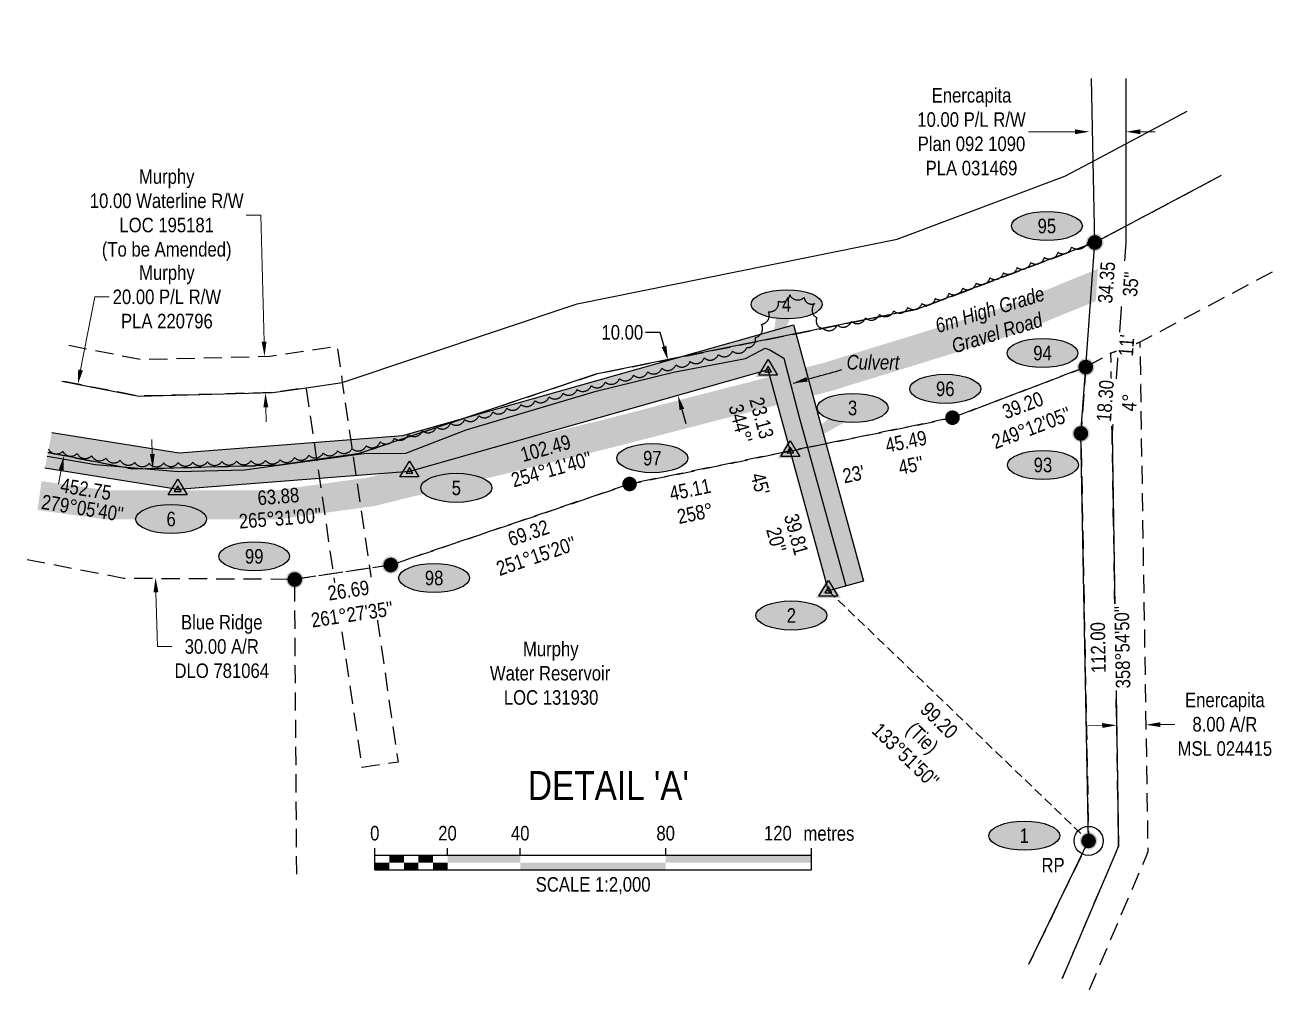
# Model space of a CAD drawing. Extents: x 534052 to 544180, y 6043031 to 6050786.
# Drawn here: x 535410 to 536269, y 6043088 to 6043751 of the extents above; entities that cross this region are included whole.
import ezdxf
from ezdxf.enums import TextEntityAlignment as Align

# ---------------------------------------------------------------- set-up
doc = ezdxf.new("R2010")
doc.units = 0
doc.header["$LTSCALE"] = 5
doc.header["$PDSIZE"] = 0.5
for name, pattern in [('0', [1, 1, 0]), ('foc-ACCESSROAD', [3.75, 2.5, -1.25]), ('foc-TIELINE', [1.875, 1.25, -0.625])]:
    doc.linetypes.add(name, pattern=pattern)
doc.layers.get('Defpoints').update_dxf_attribs({"color": 9})
for name, color, linetype in [('35', 37, 'Continuous'), ('AS-PIPE-AG', 44, 'Continuous'), ('AS-ROADS', 254, 'Continuous'), ('C-AR', 13, 'foc-ACCESSROAD'), ('C-RW', 13, 'Continuous'), ('C-WS', 13, 'foc-ACCESSROAD'), ('DETAIL-T', 7, 'Continuous'), ('F-AR', 190, 'foc-ACCESSROAD'), ('F-RW', 190, 'Continuous'), ('F-WS', 190, 'foc-ACCESSROAD'), ('L-BD', 7, 'Continuous'), ('L-BD1', 253, 'Continuous'), ('L-MON', 1, 'Continuous'), ('L-TIE', 7, 'foc-TIELINE'), ('L-TIE-T', 7, 'Continuous'), ('P-ELEVATION', 7, 'Continuous'), ('P-PROPOSED', 10, 'Continuous'), ('P-PROPOSED-H', 21, 'Continuous'), ('P-TXT', 4, 'Continuous'), ('T-BUSH', 110, '0')]:
    doc.layers.add(name, color=color, linetype=linetype)
for name, color, linetype, lineweight in [('AS-GENERAL', 48, 'Continuous', 18), ('C-AR-T', 13, 'Continuous', 9), ('C-RW-T', 13, 'Continuous', 9), ('C-WS-T', 13, 'Continuous', 9), ('F-AR-T', 190, 'Continuous', 9), ('F-RW-T', 190, 'Continuous', 9), ('T-TEXT', 48, 'Continuous', 18)]:
    doc.layers.add(name, color=color, linetype=linetype, lineweight=lineweight)
doc.styles.add('80', font='', dxfattribs={"height": 10})
doc.styles.add('80CG', font='', dxfattribs={"height": 10})
doc.styles.add('80L', font='', dxfattribs={"height": 10})
doc.styles.add('80LS', font='', dxfattribs={"height": 10})
doc.styles.get('80').set_extended_font_data('Arial Narrow')
doc.styles.get('80CG').set_extended_font_data('Arial Narrow')
doc.styles.get('80L').set_extended_font_data('Arial Narrow')
doc.styles.get('80LS').set_extended_font_data('Arial Narrow', italic=True)
doc.dimstyles.new('Compass 5 000', dxfattribs={"dimscale": 5, "dimtxt": 9, "dimasz": 2, "dimexe": 0.2, "dimexo": 0.0625, "dimgap": 0.5, "dimtad": 0, "dimtih": 1, "dimtoh": 1, "dimzin": 0, "dimdsep": 46, "dimtxsty": '80CG', "dimcen": 0.1, "dimse1": 1, "dimse2": 1, "dimclrd": 256, "dimclrt": 256, "dimaunit": 1, "dimadec": 4, "dimazin": 0, "dimtfac": 0.06, "dimtofl": 0, "dimtmove": 0, "dimatfit": 1, "dimfxl": 0.2, "dimtolj": 1, "dimtzin": 0, "dimlwd": -1, "dimarcsym": 0})

# ---------------------------------------------------------------- blocks, each defined once
blk = doc.blocks.new('*U608')
at = {"layer": '35', "color": 3}
blk.add_circle((0, 0), 10, dxfattribs=at)
at = {"layer": '35', "color": 3, "style": '80'}
blk.add_attdef('RP_001', (-32.38, -21.69), '', height=10, dxfattribs=at)
blk = doc.blocks.new('*D616')
at = {"layer": 'Defpoints', "color": 0, "transparency": 16777216}
for p in [(536141.09, 6043741.76), (536166.09, 6043741.76), (536141.09, 6043677.91)]:
    blk.add_point(p, dxfattribs=at)
at = {"layer": 'F-RW-T', "transparency": 16777216}
for p, q in [((536131.09, 6043677.91), (536099.07, 6043677.91)), ((536176.1, 6043677.91), (536186.1, 6043677.91))]:
    blk.add_line(p, q, dxfattribs=at)
for points in [[(536131.09, 6043679.58), (536131.09, 6043676.24), (536141.09, 6043677.91)], [(536176.1, 6043679.58), (536176.1, 6043676.25), (536166.1, 6043677.91)]]:
    blk.add_solid(points, dxfattribs=at)
at = {"layer": 'F-RW-T', "transparency": 16777216, "insert": (536059.99, 6043677.91), "char_height": 10, "attachment_point": 5, "style": '80CG'}
blk.add_mtext('\\A1;Enercapita\\P10.00 P/L R/W\\PPlan 092 1090\\PPLA 031469', dxfattribs=at)
blk = doc.blocks.new('*U561')
at = {"layer": 'P-ELEVATION'}
h = blk.add_hatch(color=111, dxfattribs=at)
h.dxf.hatch_style = 1
edge = h.paths.add_edge_path()
edge.add_ellipse((0, 0), major_axis=(-24.38, 0), ratio=0.410256, start_angle=0, end_angle=360)
at = {"layer": 'P-ELEVATION', "color": 7, "flags": 128}
blk.add_lwpolyline([(0, 0, 12, 0, 0), (0.1, -5.52, 0, 0, 0)], format="xyseb", dxfattribs=at)
at = {"layer": 'P-ELEVATION', "color": 7}
blk.add_ellipse((0, 0), major_axis=(-24.38, 0), ratio=0.410256, dxfattribs=at)
at = {"layer": 'P-ELEVATION', "style": '80'}
blk.add_attdef('ELEVATION', text='', height=10, dxfattribs=at).set_placement((0, 0), align=Align.MIDDLE_CENTER)
blk = doc.blocks.new('fdia')
at = {"color": 255, "const_width": 1}
blk.add_lwpolyline([(-0.5, 0, 1), (0.5, 0, 1)], format="xyb", close=True, dxfattribs=at)
blk = doc.blocks.new('Fdiaa')
blk.add_blockref('fdia', (0, 0))
blk = doc.blocks.new('fdib')
at = {"color": 1, "const_width": 1.6}
blk.add_lwpolyline([(-0.4, 0, 1), (0.4, 0, 1)], format="xyb", close=True, dxfattribs=at)
at = {"color": 1}
blk.add_circle((0, 0), 0.8, dxfattribs=at)
blk = doc.blocks.new('Fdibb')
blk.add_blockref('fdib', (0, 0))
blk = doc.blocks.new('fdicc')
for name in ['Fdibb', 'Fdiaa']:
    blk.add_blockref(name, (0, 0))
blk = doc.blocks.new('FDI')
blk.add_blockref('fdicc', (0, 0))
blk = doc.blocks.new('PLIA')
at = {"color": 255, "const_width": 1}
blk.add_lwpolyline([(-0.5, 0, 1), (0.5, 0, 1)], format="xyb", close=True, dxfattribs=at)
blk = doc.blocks.new('PLIAA')
blk.add_blockref('PLIA', (0, 0))
blk = doc.blocks.new('PLIB')
at = {"color": 1}
blk.add_circle((0, 0), 0.8, dxfattribs=at)
blk = doc.blocks.new('PLIBB')
blk.add_blockref('PLIB', (0, 0))
blk = doc.blocks.new('PLICC')
for name in ['PLIAA', 'PLIBB']:
    blk.add_blockref(name, (0, 0))
blk = doc.blocks.new('PLI')
blk.add_blockref('PLICC', (0, 0))
blk = doc.blocks.new('TRIA')
blk.add_hatch(color=255).paths.add_polyline_path([(-0.04, 1.52), (-1.47, -0.87), (1.39, -0.87)])
blk = doc.blocks.new('Hybrid_EC')
at = {"color": 251}
for points in [[(-1.3, -0.74), (0, 1.42), (1.3, -0.74)], [(0.47, -0.26), (0, 0.53), (-0.47, -0.26)]]:
    blk.add_lwpolyline(points, close=True, dxfattribs=at)
at = {"layer": 'Defpoints'}
blk.add_circle((0, 0), 0.05, dxfattribs=at)
at = {"xscale": 1.2, "yscale": 1.2, "zscale": 1.2}
blk.add_blockref('TRIA', (0.05, 0.06), dxfattribs=at)
blk = doc.blocks.new('*U614')
at = {"layer": 'P-ELEVATION'}
h = blk.add_hatch(color=111, dxfattribs=at)
h.dxf.hatch_style = 1
edge = h.paths.add_edge_path()
edge.add_ellipse((0, 0), major_axis=(-24.38, 0), ratio=0.410256, start_angle=0, end_angle=360)
at = {"layer": 'P-ELEVATION', "color": 7, "flags": 128}
blk.add_lwpolyline([(0, 0, 12, 0, 0), (-40.47, -29.37, 0, 0, 0)], format="xyseb", dxfattribs=at)
at = {"layer": 'P-ELEVATION', "color": 7}
blk.add_ellipse((0, 0), major_axis=(-24.38, 0), ratio=0.410256, dxfattribs=at)
at = {"layer": 'P-ELEVATION', "style": '80'}
blk.add_attdef('ELEVATION', text='', height=10, dxfattribs=at).set_placement((0, 0), align=Align.MIDDLE_CENTER)
blk = doc.blocks.new('*D617')
at = {"layer": 'Defpoints', "color": 0, "transparency": 16777216}
for p in [(535495.92, 6043446.52), (535497.88, 6043371.48), (535499.28, 6043371.52)]:
    blk.add_point(p, dxfattribs=at)
at = {"layer": 'F-AR-T', "transparency": 16777216}
for p, q in [((535497.06, 6043456.55), (535496.8, 6043466.55)), ((535499.54, 6043361.52), (535500.51, 6043324.19)), ((535500.51, 6043324.19), (535510.51, 6043324.19))]:
    blk.add_line(p, q, dxfattribs=at)
for points in [[(535498.73, 6043456.59), (535495.4, 6043456.51), (535497.32, 6043446.55)], [(535501.21, 6043361.57), (535497.87, 6043361.48), (535499.28, 6043371.52)]]:
    blk.add_solid(points, dxfattribs=at)
at = {"layer": 'F-AR-T', "transparency": 16777216, "insert": (535544.78, 6043324.19), "char_height": 10, "attachment_point": 5, "style": '80CG'}
blk.add_mtext('\\A1;Blue Ridge\\P30.00 A/R\\PDLO 781064', dxfattribs=at)
blk = doc.blocks.new('*D618')
at = {"layer": 'C-RW-T', "transparency": 16777216}
for p, q in [((535447.78, 6043514.26), (535457.52, 6043564.42)), ((535457.52, 6043564.42), (535467.52, 6043564.42)), ((535434.44, 6043445.52), (535432.53, 6043435.71))]:
    blk.add_line(p, q, dxfattribs=at)
for points in [[(535446.14, 6043514.58), (535449.42, 6043513.94), (535445.87, 6043504.45)], [(535432.8, 6043445.84), (535436.07, 6043445.21), (535436.34, 6043455.34)]]:
    blk.add_solid(points, dxfattribs=at)
at = {"layer": 'Defpoints', "color": 0, "transparency": 16777216}
for p in [(535445.87, 6043504.45), (535472.97, 6043499.19), (535463.43, 6043450.08)]:
    blk.add_point(p, dxfattribs=at)
at = {"layer": 'C-RW-T', "transparency": 16777216, "insert": (535507.06, 6043564.42), "char_height": 10, "attachment_point": 5, "style": '80CG'}
blk.add_mtext('\\A1;Murphy\\P20.00 P/L R/W^JPLA 220796', dxfattribs=at)
blk = doc.blocks.new('*D619')
at = {"layer": 'C-AR-T', "transparency": 16777216}
for p, q in [((535571.62, 6043620.66), (535561.62, 6043620.66)), ((535573.89, 6043533.62), (535571.62, 6043620.66)), ((535575.06, 6043488.59), (535575.32, 6043478.59))]:
    blk.add_line(p, q, dxfattribs=at)
for points in [[(535575.55, 6043533.66), (535572.22, 6043533.57), (535574.15, 6043523.62)], [(535576.73, 6043488.63), (535573.4, 6043488.55), (535574.8, 6043498.59)]]:
    blk.add_solid(points, dxfattribs=at)
at = {"layer": 'Defpoints', "color": 0, "transparency": 16777216}
for p in [(535567.94, 6043523.46), (535574.15, 6043523.62), (535568.59, 6043498.42)]:
    blk.add_point(p, dxfattribs=at)
at = {"layer": 'C-AR-T', "transparency": 16777216, "insert": (535506.94, 6043620.66), "char_height": 10, "attachment_point": 5, "style": '80CG'}
blk.add_mtext('\\A1;Murphy\\P10.00 Waterline R/W^JLOC 195181\\P(To be Amended)', dxfattribs=at)
blk = doc.blocks.new('*U615')
at = {"layer": 'P-ELEVATION'}
h = blk.add_hatch(color=111, dxfattribs=at)
h.dxf.hatch_style = 1
edge = h.paths.add_edge_path()
edge.add_ellipse((0, 0), major_axis=(-24.38, 0), ratio=0.410256, start_angle=0, end_angle=360)
at = {"layer": 'P-ELEVATION', "color": 7, "flags": 128}
blk.add_lwpolyline([(0, 0, 12, 0, 0), (-12.51, -45.2, 0, 0, 0)], format="xyseb", dxfattribs=at)
at = {"layer": 'P-ELEVATION', "color": 7}
blk.add_ellipse((0, 0), major_axis=(-24.38, 0), ratio=0.410256, dxfattribs=at)
at = {"layer": 'P-ELEVATION', "style": '80'}
blk.add_attdef('ELEVATION', text='', height=10, dxfattribs=at).set_placement((0, 0), align=Align.MIDDLE_CENTER)
blk = doc.blocks.new('*U656')
at = {"layer": 'P-ELEVATION'}
h = blk.add_hatch(color=111, dxfattribs=at)
h.dxf.hatch_style = 1
edge = h.paths.add_edge_path()
edge.add_ellipse((0, 0), major_axis=(-24.38, 0), ratio=0.410256, start_angle=0, end_angle=360)
at = {"layer": 'P-ELEVATION', "color": 7, "flags": 128}
blk.add_lwpolyline([(0, 0, 12, 0, 0), (-6.56, -2.84, 0, 0, 0)], format="xyseb", dxfattribs=at)
at = {"layer": 'P-ELEVATION', "color": 7}
blk.add_ellipse((0, 0), major_axis=(-24.38, 0), ratio=0.410256, dxfattribs=at)
at = {"layer": 'P-ELEVATION', "style": '80'}
blk.add_attdef('ELEVATION', text='', height=10, dxfattribs=at).set_placement((0, 0), align=Align.MIDDLE_CENTER)
blk = doc.blocks.new('*U658')
at = {"layer": 'P-ELEVATION'}
h = blk.add_hatch(color=111, dxfattribs=at)
h.dxf.hatch_style = 1
edge = h.paths.add_edge_path()
edge.add_ellipse((0, 0), major_axis=(-24.38, 0), ratio=0.410256, start_angle=0, end_angle=360)
at = {"layer": 'P-ELEVATION', "color": 7, "flags": 128}
blk.add_lwpolyline([(0, 0, 12, 0, 0), (-8.11, 1.26, 0, 0, 0)], format="xyseb", dxfattribs=at)
at = {"layer": 'P-ELEVATION', "color": 7}
blk.add_ellipse((0, 0), major_axis=(-24.38, 0), ratio=0.410256, dxfattribs=at)
at = {"layer": 'P-ELEVATION', "style": '80'}
blk.add_attdef('ELEVATION', text='', height=10, dxfattribs=at).set_placement((0, 0), align=Align.MIDDLE_CENTER)
blk = doc.blocks.new('*U428')
at = {"color": 0}
for p, q in [((-150, 0), (-150, 15)), ((-150, 10), (150.24, 10)), ((-100, 10), (-100, 15)), ((-50, 10), (-50, 15)), ((50, 10), (50, 15)), ((150.24, 0), (150.24, 15)), ((-150, 0), (150.24, 0))]:
    blk.add_line(p, q, dxfattribs=at)
for points in [[(-140, 10), (-130, 10), (-140, 5), (-130, 5)], [(-120, 10), (-110, 10), (-120, 5), (-110, 5)], [(-100, 10), (-50, 10), (-100, 5), (-50, 5)], [(50, 10), (150.24, 10), (50, 5), (150.24, 5)], [(-150, 5), (-140, 5), (-150, 0), (-140, 0)], [(-130, 5), (-120, 5), (-130, 0), (-120, 0)], [(-110, 5), (-100, 5), (-110, 0), (-100, 0)], [(-50, 5), (50, 5), (-50, 0), (50, 0)]]:
    blk.add_solid(points, dxfattribs=at)
at = {"color": 0, "style": '80'}
blk.add_text('metres', height=10, dxfattribs=at).set_placement((162.24, 20), align=Align.CENTER)
at = {"color": 0, "char_height": 10, "style": '80'}
for s, insert, attachment_point in [('0', (-150, 30.21), 2), ('20', (-100, 30.21), 2), ('40', (-50, 30.21), 2), ('80', (50, 30.21), 2), ('120', (136.7, 30.22), 3), ('SCALE 1:2,000', (0.12, -5), 2)]:
    blk.add_mtext(s, dxfattribs=dict(at, insert=insert, attachment_point=attachment_point))
blk = doc.blocks.new('*D681')
at = {"layer": 'Defpoints', "color": 0, "transparency": 16777216}
for p in [(535851.42, 6043520.79), (535844.17, 6043518.74), (535850.98, 6043494.69)]:
    blk.add_point(p, dxfattribs=at)
at = {"layer": 'P-TXT', "transparency": 16777216}
for p, q in [((535845.97, 6043540.04), (535835.97, 6043540.04)), ((535848.69, 6043530.41), (535845.97, 6043540.04)), ((535860.95, 6043487.11), (535863.67, 6043477.49))]:
    blk.add_line(p, q, dxfattribs=at)
for points in [[(535850.3, 6043530.87), (535847.09, 6043529.96), (535851.42, 6043520.79)], [(535862.55, 6043487.57), (535859.35, 6043486.66), (535858.23, 6043496.74)]]:
    blk.add_solid(points, dxfattribs=at)
at = {"layer": 'P-TXT', "transparency": 16777216, "insert": (535820.03, 6043540.04), "char_height": 10, "attachment_point": 5, "style": '80CG'}
blk.add_mtext('\\A1;10.00', dxfattribs=at)
blk = doc.blocks.new('*D683')
at = {"layer": 'Defpoints', "color": 0, "transparency": 16777216}
for p in [(536179.78, 6043270.41), (536159.8, 6043267.89), (536179.82, 6043268.2)]:
    blk.add_point(p, dxfattribs=at)
at = {"layer": 'F-RW-T', "transparency": 16777216}
for p, q in [((536149.77, 6043269.93), (536139.77, 6043269.77)), ((536189.78, 6043270.56), (536199.78, 6043270.72))]:
    blk.add_line(p, q, dxfattribs=at)
for points in [[(536149.74, 6043271.6), (536149.8, 6043268.27), (536159.77, 6043270.09)], [(536189.76, 6043272.23), (536189.81, 6043268.9), (536179.78, 6043270.41)]]:
    blk.add_solid(points, dxfattribs=at)
at = {"layer": 'F-RW-T', "transparency": 16777216, "insert": (536234.1, 6043270.72), "char_height": 10, "attachment_point": 5, "style": '80CG'}
blk.add_mtext('\\A1;Enercapita\\P8.00 A/R\\PMSL 024415', dxfattribs=at)

msp = doc.modelspace()

# ---------------------------------------------------------------- hatches: boundary and pattern name
at = {"layer": 'P-PROPOSED-H'}
h = msp.add_hatch(color=256, dxfattribs=at)
h.dxf.hatch_style = 1
h.paths.add_polyline_path([(535423.21, 6043446.648), (535427.978, 6043471.203), (535515.543, 6043457.187), (535669.314, 6043469.242), (535937.75, 6043545.23), (535985.759, 6043369.068), (535961.639, 6043362.494), (535920.268, 6043514.299), (535673.739, 6043444.512), (535514.53, 6043432.031)])

# ---------------------------------------------------------------- linework, layer by layer
at = {"layer": 'AS-GENERAL', "const_width": 5, "flags": 128}
msp.add_lwpolyline([(535932.474, 6043521.165), (535941.229, 6043482.42)], dxfattribs=at)
at = {"layer": 'AS-PIPE-AG', "flags": 128}
msp.add_lwpolyline([(535424.849, 6043455.087), (535458.003, 6043449.212), (535514.893, 6043444.555), (535560.379, 6043445.663), (535642.075, 6043456.776), (535671.34, 6043457.001), (535712.731, 6043473.127), (535802.033, 6043499.736), (535855.286, 6043512.703), (535904.759, 6043522.206), (535915.252, 6043527.511), (535918.141, 6043529.139), (535921.441, 6043528.166), (535931.086, 6043522.401), (535941.501, 6043481.912), (535973.683, 6043365.829)], dxfattribs=at)
at = {"layer": 'AS-ROADS', "const_width": 20, "flags": 128}
msp.add_lwpolyline([(536157.212, 6043577.182), (536086.36, 6043548.169), (535960.929, 6043509.436), (535810.89, 6043470.724), (535647.665, 6043430.538), (535582.296, 6043421.543), (535465.49, 6043421.53), (535419.568, 6043427.892)], dxfattribs=at)
at = {"layer": 'C-AR', "flags": 128}
msp.add_lwpolyline([(535439.622, 6043531.169), (535489.834, 6043521.421), (535577.808, 6043523.715), (535621.777, 6043530.181), (535623.983, 6043530.503), (535627.628, 6043505.706), (535634.901, 6043456.238), (535645.82, 6043381.979), (535665.178, 6043250.32), (535665.988, 6043244.813), (535641.255, 6043241.177), (535640.827, 6043244.091), (535621.086, 6043378.343), (535610.169, 6043452.603), (535602.894, 6043502.08), (535579.963, 6043498.72), (535487.75, 6043496.317), (535434.849, 6043506.586)], dxfattribs=at)
at = {"layer": 'C-RW'}
for points in [[(535434.846, 6043506.572), (535487.749, 6043496.302), (535579.964, 6043498.706), (535602.895, 6043502.071), (535627.629, 6043505.706), (535788.897, 6043559.761), (536008.892, 6043604.137), (536124.205, 6043647.478), (536141.092, 6043656.434), (536166.095, 6043669.691), (536208.099, 6043691.965)], [(536231.524, 6043647.792), (536166.098, 6043613.098), (536144.797, 6043601.803), (536140.904, 6043600.34), (536022.719, 6043555.919), (535801.835, 6043511.363), (535639.302, 6043456.885), (535634.901, 6043456.238), (535610.169, 6043452.603), (535584.269, 6043448.794), (535483.586, 6043446.169), (535425.314, 6043457.482)]]:
    msp.add_lwpolyline(points, dxfattribs=at)
at = {"layer": 'C-WS', "flags": 128}
for points in [[(535660.908, 6043380.209), (535824.835, 6043435.793), (536046.472, 6043481.306), (536137.986, 6043516.066)], [(535660.908, 6043380.209), (535594.931, 6043370.302)], [(535596.315, 6043167.681), (535594.931, 6043370.302)]]:
    msp.add_lwpolyline(points, dxfattribs=at)
at = {"layer": 'F-AR', "flags": 128}
for points in [[(535425.319, 6043457.505), (535483.58, 6043446.195), (535584.263, 6043448.82), (535639.297, 6043456.911), (535801.829, 6043511.389), (536022.713, 6043555.945), (536140.898, 6043600.365), (536144.791, 6043601.828), (536166.092, 6043613.124), (536231.512, 6043647.814)], [(536266.676, 6043581.503), (536175.702, 6043533.261), (536160.686, 6043527.617), (536155.8, 6043525.782), (536138.491, 6043516.208), (536046.909, 6043481.424), (535825.02, 6043435.873), (535660.908, 6043380.209), (535594.931, 6043370.302), (535477.471, 6043370.953), (535411.018, 6043383.857)]]:
    msp.add_lwpolyline(points, dxfattribs=at)
at = {"layer": 'F-RW', "flags": 128}
for points in [[(536099.31, 6043105.857), (536140.447, 6043190.638), (536135.142, 6043470.584), (536138.491, 6043516.208), (536144.764, 6043601.843), (536142.44, 6043714.451)], [(536166.093, 6043714.452), (536166.098, 6043613.097), (536166.097, 6043609.81), (536166.099, 6043602.08), (536160.692, 6043527.591), (536159.097, 6043505.609), (536156.594, 6043471.115), (536161.082, 6043186.954), (536122.325, 6043096.046)]]:
    msp.add_lwpolyline(points, dxfattribs=at)
at = {"layer": 'F-WS', "flags": 128}
msp.add_lwpolyline([(536122.325, 6043096.046), (536161.082, 6043186.954), (536156.594, 6043471.115), (536156.112, 6043504.487), (536155.806, 6043525.756), (536160.692, 6043527.591), (536175.708, 6043533.235), (536176.623, 6043470.528), (536180.477, 6043226.525), (536181.164, 6043183.018), (536179.497, 6043179.105), (536140.739, 6043088.195)], dxfattribs=at)
at = {"layer": 'L-TIE'}
msp.add_line((535961.637, 6043362.489), (536140.447, 6043190.638), dxfattribs=at)
at = {"layer": 'P-PROPOSED', "flags": 128}
msp.add_lwpolyline([(535427.978, 6043471.203), (535515.543, 6043457.187), (535669.314, 6043469.242), (535937.75, 6043545.23), (535985.759, 6043369.068), (535961.639, 6043362.494), (535920.268, 6043514.299), (535673.739, 6043444.512), (535514.53, 6043432.031), (535423.21, 6043446.648)], dxfattribs=at)
at = {"layer": 'T-BUSH', "flags": 128}
msp.add_lwpolyline([(535425.668, 6043459.895, 0.5205671), (535435.549, 6043458.357, 0.5205671), (535445.43, 6043456.82, 0.5205671), (535455.311, 6043455.283, 0.5205671), (535465.193, 6043453.745, 0.5205671), (535475.074, 6043452.208, 0.5205671), (535484.955, 6043450.671, 0.5205671), (535494.902, 6043450.154, 0.5205671), (535504.899, 6043450.398, 0.5205671), (535514.896, 6043450.642, 0.5205671), (535524.893, 6043450.886, 0.5205671), (535534.89, 6043451.13, 0.5205671), (535544.888, 6043451.374, 0.5205671), (535554.885, 6043451.618, 0.5205671), (535564.882, 6043451.862, 0.5205671), (535574.879, 6043452.106, 0.5205671), (535584.857, 6043452.554, 0.5205671), (535594.737, 6043454.097, 0.5205671), (535604.618, 6043455.64, 0.5205671), (535614.498, 6043457.183, 0.5205671), (535624.378, 6043458.726, 0.5205671), (535634.258, 6043460.269, 0.5205671), (535644.059, 6043462.188, 0.5205671), (535653.721, 6043464.767, 0.5205671), (535663.383, 6043467.346, 0.5205671), (535673.045, 6043469.924, 0.5205671), (535682.707, 6043472.503, 0.5205671), (535692.368, 6043475.082, 0.5205671), (535702.03, 6043477.661, 0.5205671), (535711.692, 6043480.24, 0.5205671), (535721.354, 6043482.818, 0.5205671), (535731.015, 6043485.397, 0.5205671), (535740.677, 6043487.976, 0.5205671), (535750.339, 6043490.555, 0.5205671), (535760.001, 6043493.134, 0.5205671), (535769.662, 6043495.712, 0.5205671), (535779.324, 6043498.291, 0.5205671), (535788.986, 6043500.87, 0.5205671), (535798.648, 6043503.449, 0.5205671), (535808.346, 6043505.885, 0.5205671), (535818.061, 6043508.256, 0.5205671), (535827.776, 6043510.626, 0.5205671), (535837.491, 6043512.996, 0.5205671), (535847.206, 6043515.366, 0.5205671), (535856.921, 6043517.736, 0.5205671), (535866.636, 6043520.107, 0.5205671), (535876.351, 6043522.477, 0.5205671), (535886.066, 6043524.847, 0.5205671), (535895.781, 6043527.217, 0.5205671), (535905.496, 6043529.588, 0.5205671), (535911.425, 6043536.531, 0.5205671), (535915.567, 6043545.633, 0.5205671), (535920.425, 6043554.254, 0.5205671), (535927.289, 6043561.527, 0.5205671), (535935.112, 6043565.874, 0.5205671), (535944.949, 6043564.08, 0.5205671), (535952.34, 6043560.01, 0.5205671), (535953.711, 6043550.132, 0.5205671), (535958.014, 6043542.722, 0.5205671), (535967.72, 6043545.132, 0.5205671), (535977.425, 6043547.541, 0.5205671), (535987.131, 6043549.951, 0.5205671), (535996.836, 6043552.36, 0.5205671), (536006.541, 6043554.769, 0.5205671), (536016.247, 6043557.179, 0.5205671), (536025.874, 6043559.841, 0.5205671), (536035.23, 6043563.369, 0.5205671), (536044.587, 6043566.897, 0.5205671), (536053.944, 6043570.425, 0.5205671), (536063.301, 6043573.953, 0.5205671), (536072.658, 6043577.481, 0.5205671), (536082.015, 6043581.009, 0.5205671), (536091.372, 6043584.537, 0.5205671), (536100.729, 6043588.065, 0.5205671), (536110.086, 6043591.593, 0.5205671), (536119.443, 6043595.121, 0.5205671), (536128.8, 6043598.649, 0.5205671), (536140.435, 6043603.036, 0.5205671)], format="xyb", dxfattribs=at)

# ---------------------------------------------------------------- block references
at = {"xscale": 0.99947671, "yscale": 0.99947671, "zscale": 0.99947671}
for name, p, values in [('*U561', (536111.784, 6043613.172), {'ELEVATION': '95'}), ('*U561', (536108.778, 6043525.86), {'ELEVATION': '94'}), ('*U561', (536041.951, 6043501.247), {'ELEVATION': '96'}), ('*U561', (536109.09, 6043448.965), {'ELEVATION': '93'}), ('*U656', (535567.07, 6043386.175), {'ELEVATION': '99'}), ('*U561', (535690.706, 6043371.314), {'ELEVATION': '98'})]:
    msp.add_blockref(name, p, dxfattribs=at).add_auto_attribs(values)
for name, p, values in [('*U615', (535932.933, 6043559.368), {'ELEVATION': '4'}), ('*U561', (535705.968, 6043433.22), {'ELEVATION': '5'}), ('*U561', (535509.985, 6043411.811), {'ELEVATION': '6'}), ('*U561', (535936.199, 6043345.539), {'ELEVATION': '2'}), ('*U561', (536096.244, 6043194.203), {'ELEVATION': '1'})]:
    msp.add_blockref(name, p).add_auto_attribs(values)
at = {"layer": 'DETAIL-T', "xscale": 0.99947671, "yscale": 0.99947671, "zscale": 0.99947671}
msp.add_blockref('*U428', (535799.849, 6043170.758), dxfattribs=at)
at = {"layer": 'L-BD', "color": 5}
msp.add_blockref('*U608', (536140.447, 6043190.638), dxfattribs=at).add_auto_attribs({'RP_001': 'RP'})
at = {"layer": 'L-MON'}
for name, p, xscale, yscale, zscale in [('FDI', (536144.764, 6043601.843), 4.999999999999998, 4.999999999999998, 4.999999999999998), ('Hybrid_EC', (535920.26, 6043514.309), 4.999999999999998, 4.999999999999998, 4.999999999999998), ('PLI', (536046.909, 6043481.424), 4.997376750000009, 4.997376750000009, 4.997376750000009), ('Hybrid_EC', (535935.469, 6043458.507), 4.999999999999998, 4.999999999999998, 4.999999999999998), ('Hybrid_EC', (535673.735, 6043444.519), 4.999999999999998, 4.999999999999998, 4.999999999999998), ('Hybrid_EC', (535514.534, 6043432.042), 4.999999999999998, 4.999999999999998, 4.999999999999998), ('PLI', (535825.02, 6043435.873), 4.997376750000009, 4.997376750000009, 4.997376750000009), ('FDI', (535594.931, 6043370.302), 4.999999999999998, 4.999999999999998, 4.999999999999998), ('Hybrid_EC', (535961.639, 6043362.494), 4.999999999999998, 4.999999999999998, 4.999999999999998), ('FDI', (536140.447, 6043190.638), 4.999999999999998, 4.999999999999998, 4.999999999999998)]:
    msp.add_blockref(name, p, dxfattribs=dict(at, xscale=xscale, yscale=yscale, zscale=zscale))

# ---------------------------------------------------------------- texts
at = {"layer": 'C-WS-T', "insert": (535725.939, 6043327.544), "char_height": 10, "attachment_point": 1, "style": '80L'}
msp.add_mtext_dynamic_manual_height_columns('\\pi25.84386;Murphy\\P\\pi3.09147,t63.09147;Water Reservoir\\P\\pi12.67537,tz;LOC 131930', width=88.93192, gutter_width=50, heights=[0], dxfattribs=at)
at = {"layer": 'DETAIL-T', "color": 3, "insert": (535810.502, 6043228.675), "char_height": 19.9895, "width": 223.74088, "attachment_point": 5, "style": '80CG'}
msp.add_mtext("DETAIL 'A'", dxfattribs=at)
at = {"layer": 'L-BD', "char_height": 9.99475, "attachment_point": 2, "style": '80L'}
for s, insert, width, rotation in [("39.20 249°12'05''", (536093.405, 6043494.728), 82.05591, 20.7987), ("69.32 251°15'20''", (535753.911, 6043406.962), 38.23787, 18.7446)]:
    msp.add_mtext(s, dxfattribs=dict(at, insert=insert, width=width, rotation=rotation))
at = {"layer": 'L-BD1', "style": '80L'}
for s, height, rotation, p in [('23.13', 9.9948, 285.2447, (535915.771, 6043481.302)), ("344°'", 9.9948, 285.2447, (535901.307, 6043477.36)), ('102.49', 9.9948, 15.8056, (535767.261, 6043460.457)), ("254°11'40''", 9.99475, 15.8056, (535771.344, 6043446.031)), ("45'", 9.9948, 285.2447, (535914.769, 6043436.002)), ('63.88', 9.9948, 4.4827, (535583.661, 6043427.351)), ("265°31'00''", 9.99475, 4.4827, (535584.832, 6043412.405)), ('39.81', 9.9948, 285.2447, (535939.605, 6043401.303)), ("20''", 9.9948, 285.2447, (535925.864, 6043397.558))]:
    msp.add_text(s, height=height, rotation=rotation, dxfattribs=at).set_placement(p, align=Align.MIDDLE)
at = {"layer": 'L-BD1', "attachment_point": 2, "rotation": 350.9061, "style": '80L'}
for s, insert, char_height, width in [('452.75', (535452.223, 6043437.337), 9.9948, 36.19544), ("279°05'40''", (535449.854, 6043424.25), 9.99475, 57.64362)]:
    msp.add_mtext(s, dxfattribs=dict(at, insert=insert, char_height=char_height, width=width))
at = {"layer": 'L-TIE-T', "insert": (536041.265, 6043277.129), "char_height": 10, "width": 54.10185, "attachment_point": 2, "rotation": 316.1367, "style": '80L'}
msp.add_mtext("99.20 (Tie) 133°51'50''", dxfattribs=at)
at = {"layer": 'T-TEXT', "insert": (536071.063, 6043560.484), "char_height": 9.99478, "width": 77.45382, "attachment_point": 2, "rotation": 17.1606, "style": '80LS'}
msp.add_mtext('6m High Grade \\PGravel Road', dxfattribs=at)
at = {"layer": 'T-TEXT', "insert": (535974.139, 6043524.539), "char_height": 9.99477, "attachment_point": 1, "style": '80L'}
msp.add_mtext_dynamic_manual_height_columns('{\\fArial Narrow|b0|i1|c0|p34;Culvert}', width=0.74731, gutter_width=50, heights=[0], dxfattribs=at)

# ---------------------------------------------------------------- dimensions: what is measured, and where the dimension line sits
at = {"layer": 'C-AR-T', "color": 5}
dim = msp.add_linear_dim(base=(535574.149, 6043523.619), p1=(535568.593, 6043498.424), p2=(535567.94, 6043523.457), angle=91.493486, text='Murphy\\P10.00 Waterline R/W^JLOC 195181\\P(To be Amended)', dimstyle='Compass 5 000', dxfattribs=at)
dim.commit()
dim.dimension.update_dxf_attribs({"geometry": '*D619', "text_midpoint": (535506.94, 6043620.664), "dimtype": 161})
at = {"layer": 'C-RW-T', "color": 5}
dim = msp.add_linear_dim(base=(535445.875, 6043504.446), p1=(535463.433, 6043450.082), p2=(535472.966, 6043499.187), angle=79.014024, text='Murphy\\P20.00 P/L R/W^JPLA 220796', dimstyle='Compass 5 000', dxfattribs=at)
dim.commit()
dim.dimension.update_dxf_attribs({"geometry": '*D618', "text_midpoint": (535507.058, 6043564.424), "dimtype": 161})
at = {"layer": 'F-AR-T', "color": 5}
dim = msp.add_linear_dim(base=(535499.28, 6043371.522), p1=(535495.921, 6043446.517), p2=(535497.878, 6043371.485), angle=271.493672, text='Blue Ridge\\P30.00 A/R\\PDLO 781064', dimstyle='Compass 5 000', dxfattribs=at)
dim.commit()
dim.dimension.update_dxf_attribs({"geometry": '*D617', "text_midpoint": (535544.785, 6043324.192), "dimtype": 161})
at = {"layer": 'F-RW-T'}
dim = msp.add_linear_dim(base=(536141.09, 6043677.91), p1=(536166.091, 6043741.758), p2=(536141.086, 6043741.756), angle=180.004363, text='Enercapita\\P10.00 P/L R/W\\PPlan 092 1090\\PPLA 031469', dimstyle='Compass 5 000', dxfattribs=at)
dim.commit()
dim.dimension.update_dxf_attribs({"geometry": '*D616', "text_midpoint": (536059.988, 6043677.907), "dimtype": 161})
at = {"layer": 'P-TXT', "color": 5}
dim = msp.add_linear_dim(base=(535851.417, 6043520.791), p1=(535850.982, 6043494.686), p2=(535844.172, 6043518.74), angle=105.80556, text='10.00', dimstyle='Compass 5 000', dxfattribs=at)
dim.commit()
dim.dimension.update_dxf_attribs({"geometry": '*D681', "text_midpoint": (535820.031, 6043540.035), "dimtype": 161})

# ---------------------------------------------------------------- leaders
at = {"layer": 'T-TEXT', "path_type": 1}
msp.add_leader([(535937.353, 6043505.127), (535970.964, 6043514.46)], dimstyle='Compass 5 000', override={"dimgap": 0.5, "dimtad": 0}, dxfattribs=at)

# ---------------------------------------------------------------- next in the draw order: texts
at = {"layer": 'L-BD', "attachment_point": 2, "style": '80L', "bg_fill": 3, "box_fill_scale": 1.15, "bg_fill_color": 256, "bg_fill_true_color": 256, "bg_fill_transparency": 0}
for s, insert, char_height, width, rotation in [("34.35\\P35''", (536147.761, 6043574.726), 9.9948, 28.27752, 85.8072), ("11'", (536161.483, 6043531.447), 9.9948, 14.46485, 85.8072), ('18.30\\P4°', (536146.895, 6043493.388), 9.9948, 28.18889, 85.8072), ("45.49\\P45'' ", (536013.965, 6043470.002), 9.9948, 28.23661, 11.6043), ("23' ", (535977.938, 6043447.571), 9.9948, 14.46485, 11.6043), ('45.11\\P258°', (535865.657, 6043436.952), 9.9948, 56.27783, 11.6043), ("26.69 261°27'35''", (535631.08, 6043367.764), 9.99475, 38.49981, 8.5402), ("112.00 358°54'50''", (536141.986, 6043323.389), 9.99475, 56.27783, 91.0857)]:
    msp.add_mtext(s, dxfattribs=dict(at, insert=insert, char_height=char_height, width=width, rotation=rotation))

# ---------------------------------------------------------------- next in the draw order: linework, layer by layer
at = {"layer": 'C-WS', "flags": 128}
msp.add_lwpolyline([(536138.491, 6043516.208), (536136.892, 6043494.233), (536135.142, 6043470.177), (536140.447, 6043190.638), (536099.31, 6043105.857)], dxfattribs=at)

# ---------------------------------------------------------------- next in the draw order: block references
msp.add_blockref('*U614', (535978.271, 6043488.141)).add_auto_attribs({'ELEVATION': '3'})
at = {"xscale": 0.99947671, "yscale": 0.99947671, "zscale": 0.99947671}
msp.add_blockref('*U658', (535840.643, 6043453.647), dxfattribs=at).add_auto_attribs({'ELEVATION': '97'})
at = {"layer": 'L-MON', "xscale": 4.999999999999998, "yscale": 4.999999999999998, "zscale": 4.999999999999998}
for p in [(536138.491, 6043516.208), (536135.142, 6043470.584), (535660.908, 6043380.209)]:
    msp.add_blockref('FDI', p, dxfattribs=at)

# ---------------------------------------------------------------- next in the draw order: dimensions: what is measured, and where the dimension line sits
at = {"layer": 'F-RW-T', "color": 5}
dim = msp.add_aligned_dim(p1=(536159.804, 6043267.885), p2=(536179.819, 6043268.201), distance=2.205, text='Enercapita\\P8.00 A/R\\PMSL 024415', dimstyle='Compass 5 000', dxfattribs=at)
dim.commit()
dim.dimension.update_dxf_attribs({"geometry": '*D683', "text_midpoint": (536234.099, 6043270.722)})

doc.saveas('drawing.dxf')
